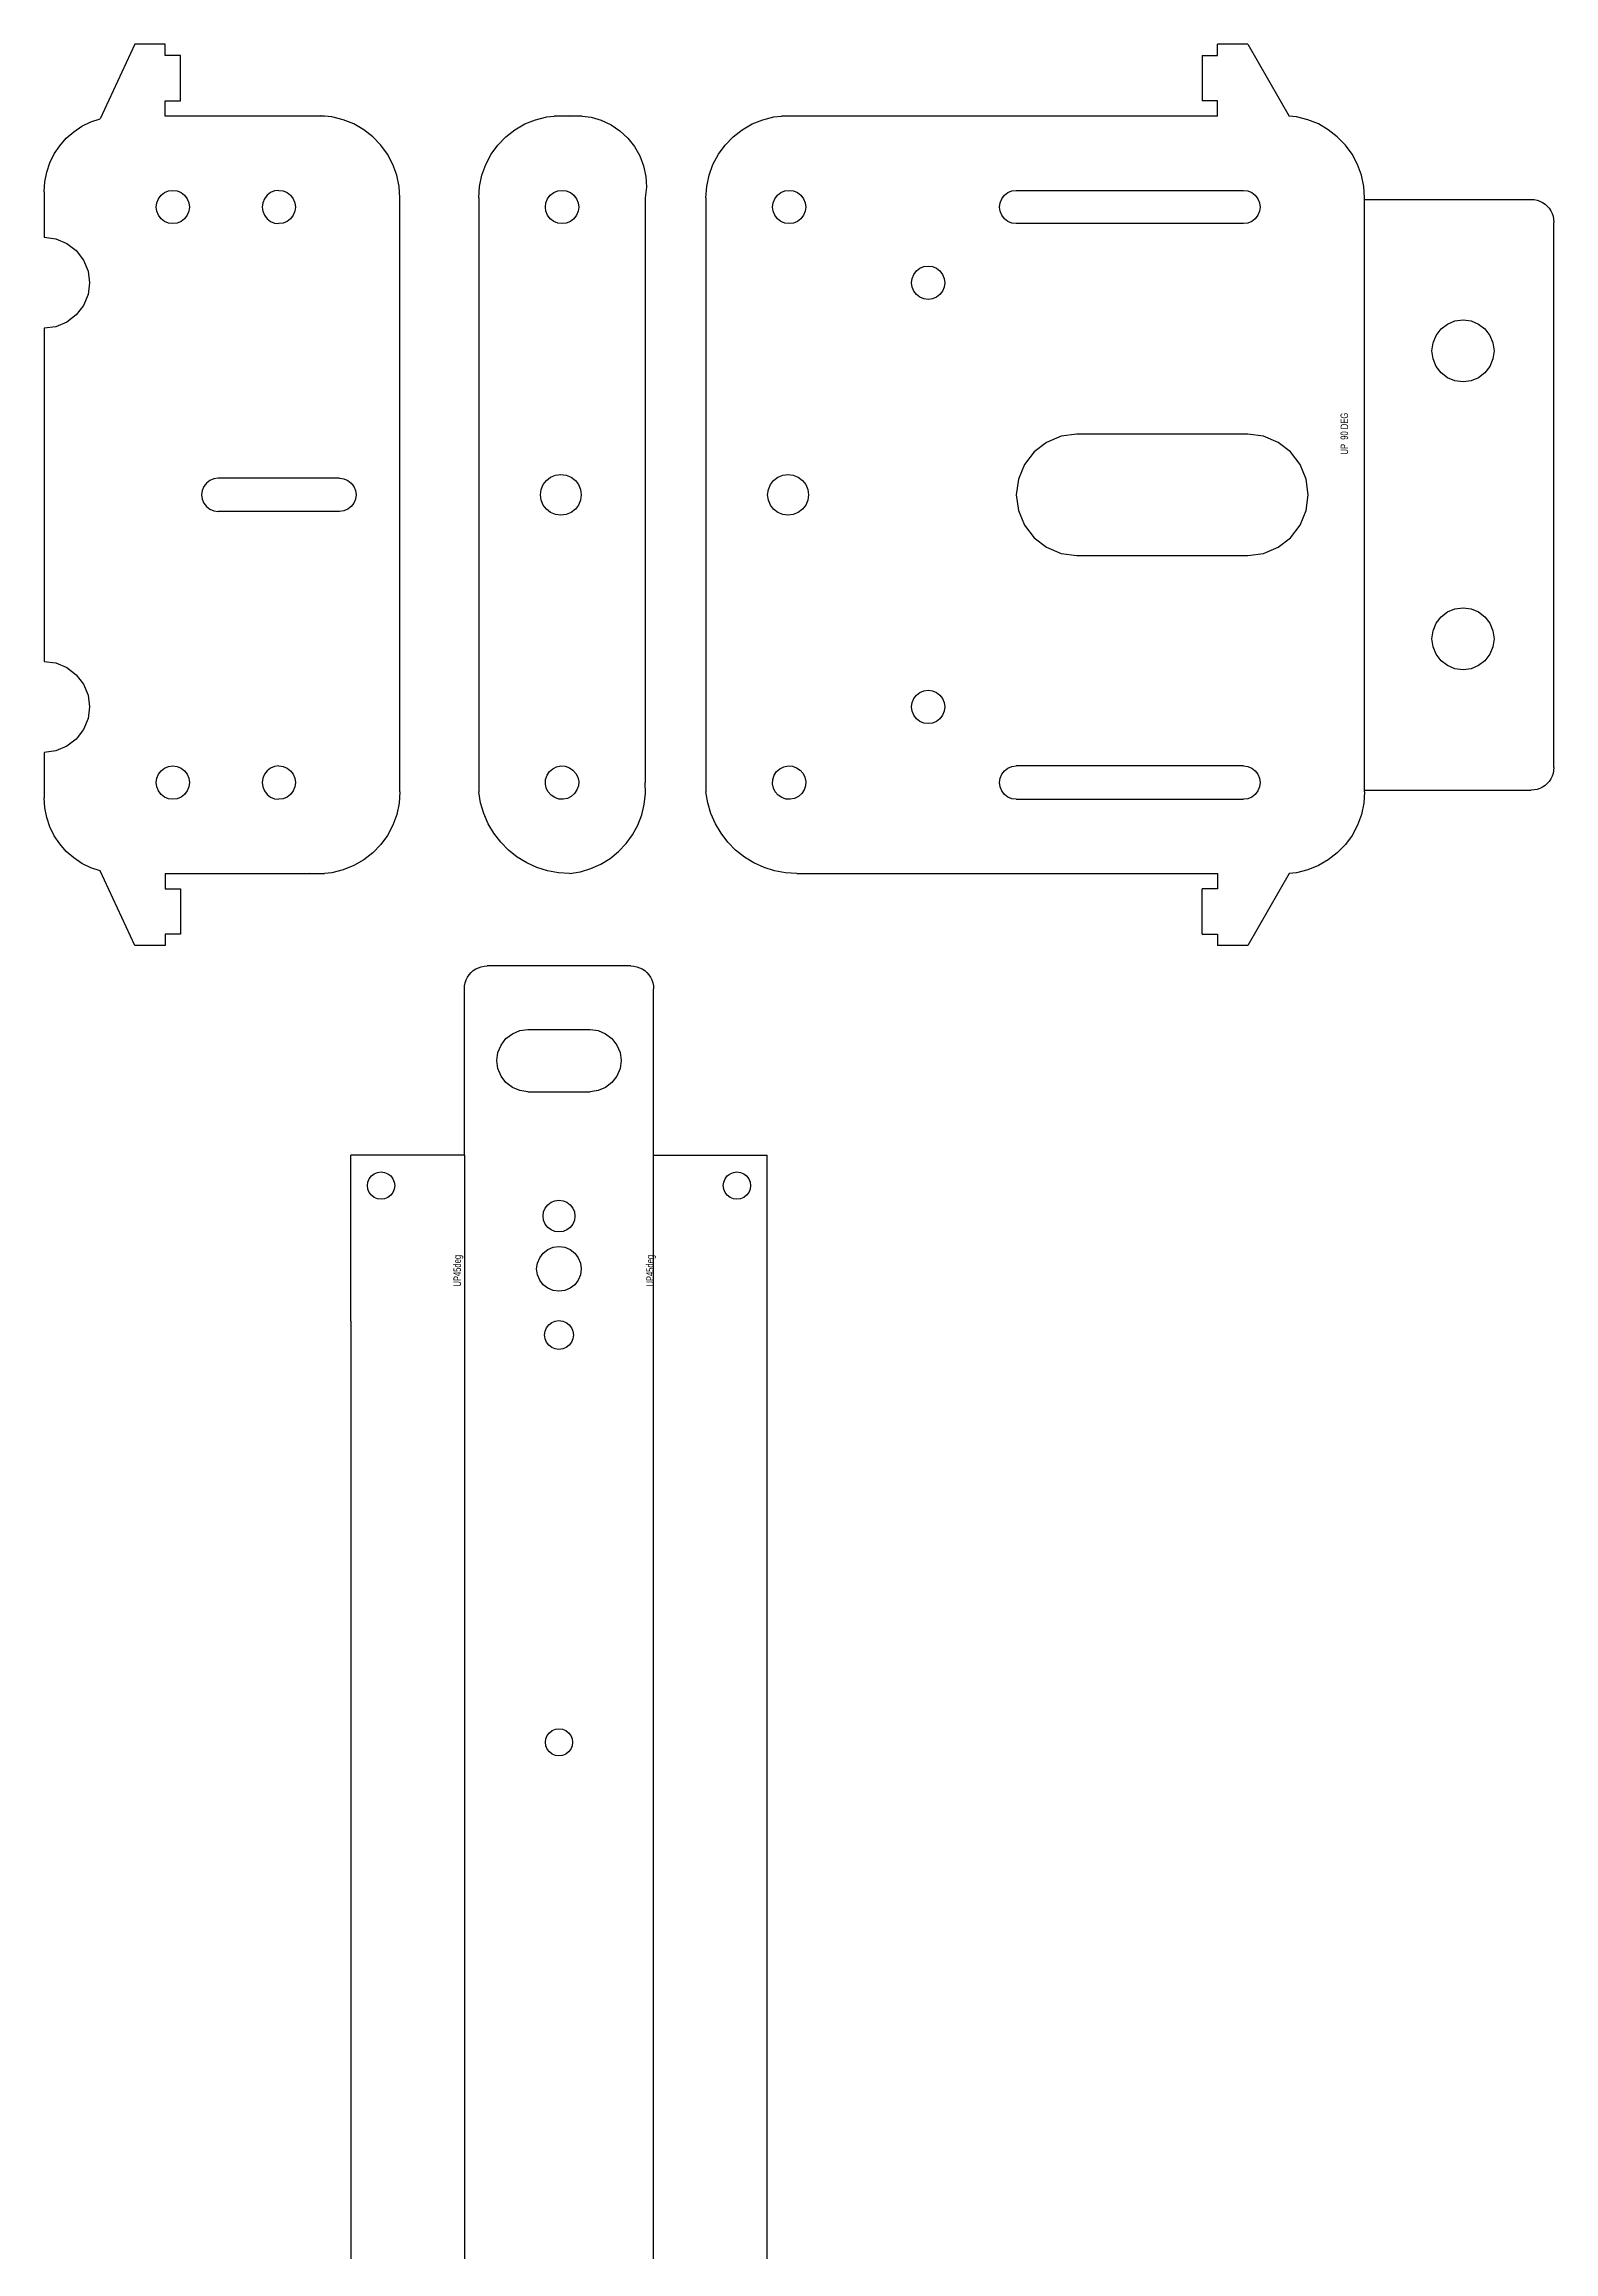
# Model space of a CAD drawing. Header units: millimetres. Extents: x -25 to 175, y 11 to 1197.
# Drawn here: x -24.5 to 174.9, y 905.2 to 1196.7 of the extents above; entities that cross this region are included whole.
import ezdxf

# ---------------------------------------------------------------- set-up
doc = ezdxf.new("R2010")
doc.units = ezdxf.units.MM
doc.layers.add('LinearY', color=7, linetype='ByLayer')
doc.styles.get("Standard").update_dxf_attribs({"font": 'txt', "width": 0.75})

msp = doc.modelspace()

# ---------------------------------------------------------------- linework, layer by layer
at = {"layer": 'LinearY'}
for p, q in [((-12.5, 1196.7), (-17.09, 1186.86)), ((-8.5, 1196.7), (-12.5, 1196.7)), ((-8.5, 1195.2), (-8.5, 1196.7)), ((-6.5, 1195.2), (-8.5, 1195.2)), ((-6.5, 1189.2), (-6.5, 1195.2)), ((128.47, 1195.2), (130.47, 1195.2)), ((128.47, 1195.2), (128.47, 1189.2)), ((134.47, 1196.7), (130.47, 1196.7)), ((130.47, 1195.2), (130.47, 1196.7)), ((134.47, 1196.7), (139.93, 1187.2)), ((-19.5, 1185.86), (-18.33, 1186.44)), ((-18.33, 1186.44), (-17.09, 1186.86)), ((-8.5, 1187.2), (-8.5, 1189.2)), ((-8.5, 1189.2), (-6.5, 1189.2)), ((10.5, 1187.2), (-8.5, 1187.2)), ((12.01, 1187.25), (10.5, 1187.2)), ((12.53, 1187.2), (10.5, 1187.2)), ((12.53, 1187.2), (12.01, 1187.25)), ((13.52, 1187.1), (12.53, 1187.2)), ((14.99, 1186.73), (13.52, 1187.1)), ((16.4, 1186.16), (14.99, 1186.73)), ((39, 1186.16), (40.41, 1186.73)), ((40.41, 1186.73), (41.88, 1187.1)), ((41.88, 1187.1), (42.87, 1187.2)), ((42.87, 1187.2), (43.39, 1187.25)), ((44.9, 1187.2), (42.87, 1187.2)), ((43.39, 1187.25), (44.9, 1187.2)), ((44.9, 1187.2), (46.32, 1187.23)), ((46.58, 1187.2), (44.9, 1187.2)), ((46.32, 1187.23), (46.58, 1187.2)), ((46.58, 1187.2), (47.73, 1187.05)), ((47.73, 1187.05), (49.09, 1186.65)), ((49.09, 1186.65), (50.37, 1186.05)), ((69, 1186.16), (70.41, 1186.73)), ((70.41, 1186.73), (71.88, 1187.1)), ((71.88, 1187.1), (72.87, 1187.2)), ((74.9, 1187.2), (72.87, 1187.2)), ((130.47, 1187.2), (74.9, 1187.2)), ((130.47, 1189.2), (128.47, 1189.2)), ((130.47, 1187.2), (130.47, 1189.2)), ((140.92, 1187.1), (139.93, 1187.2)), ((142.39, 1186.73), (140.92, 1187.1)), ((143.8, 1186.16), (142.39, 1186.73)), ((-22.43, 1183.29), (-21.57, 1184.27)), ((-21.57, 1184.27), (-20.59, 1185.13)), ((-20.59, 1185.13), (-19.5, 1185.86)), ((17.71, 1185.4), (16.4, 1186.16)), ((18.9, 1184.47), (17.71, 1185.4)), ((19.96, 1183.38), (18.9, 1184.47)), ((20.85, 1182.16), (19.96, 1183.38)), ((34.55, 1182.16), (35.44, 1183.38)), ((35.44, 1183.38), (36.5, 1184.47)), ((36.5, 1184.47), (37.69, 1185.4)), ((37.69, 1185.4), (39, 1186.16)), ((50.37, 1186.05), (51.55, 1185.26)), ((51.55, 1185.26), (52.59, 1184.29)), ((52.59, 1184.29), (53.47, 1183.18)), ((64.55, 1182.16), (65.44, 1183.38)), ((65.44, 1183.38), (66.5, 1184.47)), ((66.5, 1184.47), (67.69, 1185.4)), ((67.69, 1185.4), (69, 1186.16)), ((145.11, 1185.4), (143.8, 1186.16)), ((146.3, 1184.47), (145.11, 1185.4)), ((147.36, 1183.38), (146.3, 1184.47)), ((148.25, 1182.16), (147.36, 1183.38)), ((-24.16, 1179.79), (-23.74, 1181.03)), ((-23.74, 1181.03), (-23.16, 1182.2)), ((-23.16, 1182.2), (-22.43, 1183.29)), ((21.56, 1180.82), (20.85, 1182.16)), ((22.08, 1179.39), (21.56, 1180.82)), ((33.32, 1179.39), (33.84, 1180.82)), ((33.84, 1180.82), (34.55, 1182.16)), ((53.47, 1183.18), (54.17, 1181.95)), ((54.17, 1181.95), (54.68, 1180.62)), ((54.68, 1180.62), (54.97, 1179.23)), ((63.32, 1179.39), (63.84, 1180.82)), ((63.84, 1180.82), (64.55, 1182.16)), ((148.96, 1180.82), (148.25, 1182.16)), ((149.48, 1179.39), (148.96, 1180.82)), ((-24.5, 1177.2), (-24.41, 1178.51)), ((-24.41, 1178.51), (-24.16, 1179.79)), ((22.39, 1177.91), (22.08, 1179.39)), ((22.5, 1176.4), (22.39, 1177.91)), ((32.9, 1176.4), (33.01, 1177.91)), ((33.01, 1177.91), (33.32, 1179.39)), ((55.04, 1177.81), (54.9, 1176.4)), ((54.97, 1179.23), (55.04, 1177.81)), ((62.9, 1176.4), (63.01, 1177.91)), ((63.01, 1177.91), (63.32, 1179.39)), ((149.79, 1177.91), (149.48, 1179.39)), ((149.9, 1176.4), (149.79, 1177.91)), ((-24.5, 1177.2), (-24.5, 1171.2)), ((-9.7, 1175.2), (-9.63, 1175.77)), ((-9.63, 1174.63), (-9.7, 1175.2)), ((-9.63, 1175.77), (-9.41, 1176.3)), ((-9.41, 1174.1), (-9.63, 1174.63)), ((-9.41, 1176.3), (-9.06, 1176.76)), ((-9.06, 1176.76), (-8.6, 1177.11)), ((-8.6, 1177.11), (-8.07, 1177.33)), ((-8.07, 1177.33), (-7.5, 1177.4)), ((-7.5, 1177.4), (-6.93, 1177.33)), ((-6.93, 1177.33), (-6.4, 1177.11)), ((-6.4, 1177.11), (-5.94, 1176.76)), ((-5.94, 1176.76), (-5.59, 1176.3)), ((-5.59, 1176.3), (-5.37, 1175.77)), ((-5.37, 1174.63), (-5.59, 1174.1)), ((-5.37, 1175.77), (-5.3, 1175.2)), ((-5.3, 1175.2), (-5.37, 1174.63)), ((4.38, 1175.77), (4.3, 1175.2)), ((4.3, 1175.2), (4.38, 1174.63)), ((4.6, 1176.3), (4.38, 1175.77)), ((4.38, 1174.63), (4.59, 1174.1)), ((4.94, 1176.76), (4.6, 1176.3)), ((5.4, 1177.11), (4.94, 1176.76)), ((5.93, 1177.33), (5.4, 1177.11)), ((6.5, 1177.4), (5.93, 1177.33)), ((6.5, 1177.4), (7.07, 1177.33)), ((7.07, 1177.33), (7.6, 1177.11)), ((7.6, 1177.11), (8.06, 1176.76)), ((8.06, 1176.76), (8.41, 1176.3)), ((8.41, 1176.3), (8.63, 1175.77)), ((8.63, 1174.63), (8.41, 1174.1)), ((8.63, 1175.77), (8.7, 1175.2)), ((8.7, 1175.2), (8.63, 1174.63)), ((22.5, 1098), (22.5, 1176.4)), ((32.9, 1176.4), (32.9, 1098)), ((41.7, 1175.2), (41.77, 1175.77)), ((41.77, 1174.63), (41.7, 1175.2)), ((41.77, 1175.77), (41.99, 1176.3)), ((41.99, 1174.1), (41.77, 1174.63)), ((41.99, 1176.3), (42.34, 1176.76)), ((42.34, 1176.76), (42.8, 1177.11)), ((42.8, 1177.11), (43.33, 1177.33)), ((43.33, 1177.33), (43.9, 1177.4)), ((43.9, 1177.4), (44.47, 1177.33)), ((44.47, 1177.33), (45, 1177.11)), ((45, 1177.11), (45.46, 1176.76)), ((45.46, 1176.76), (45.81, 1176.3)), ((45.81, 1176.3), (46.03, 1175.77)), ((46.03, 1174.63), (45.81, 1174.1)), ((46.03, 1175.77), (46.1, 1175.2)), ((46.1, 1175.2), (46.03, 1174.63)), ((54.9, 1176.4), (54.9, 1099.2)), ((62.9, 1176.4), (62.9, 1098)), ((71.7, 1175.2), (71.77, 1175.77)), ((71.77, 1174.63), (71.7, 1175.2)), ((71.77, 1175.77), (71.99, 1176.3)), ((71.99, 1174.1), (71.77, 1174.63)), ((71.99, 1176.3), (72.34, 1176.76)), ((72.34, 1176.76), (72.8, 1177.11)), ((72.8, 1177.11), (73.33, 1177.33)), ((73.33, 1177.33), (73.9, 1177.4)), ((73.9, 1177.4), (74.47, 1177.33)), ((74.47, 1177.33), (75, 1177.11)), ((75, 1177.11), (75.46, 1176.76)), ((75.46, 1176.76), (75.81, 1176.3)), ((75.81, 1176.3), (76.03, 1175.77)), ((76.03, 1174.63), (75.81, 1174.1)), ((76.03, 1175.77), (76.1, 1175.2)), ((76.1, 1175.2), (76.03, 1174.63)), ((101.7, 1175.2), (101.77, 1175.77)), ((101.77, 1174.63), (101.7, 1175.2)), ((101.77, 1175.77), (101.99, 1176.3)), ((101.99, 1174.1), (101.77, 1174.63)), ((101.99, 1176.3), (102.34, 1176.76)), ((102.34, 1176.76), (102.8, 1177.11)), ((102.8, 1177.11), (103.33, 1177.33)), ((103.33, 1177.33), (103.9, 1177.4)), ((103.9, 1177.4), (133.9, 1177.4)), ((133.9, 1177.4), (134.47, 1177.33)), ((134.47, 1177.33), (135, 1177.11)), ((135, 1177.11), (135.46, 1176.76)), ((135.46, 1176.76), (135.81, 1176.3)), ((135.81, 1176.3), (136.03, 1175.77)), ((136.03, 1174.63), (135.81, 1174.1)), ((136.03, 1175.77), (136.1, 1175.2)), ((136.1, 1175.2), (136.03, 1174.63)), ((149.9, 1176.2), (149.9, 1176.4)), ((149.9, 1176.2), (171.9, 1176.2)), ((171.9, 1176.2), (172.29, 1176.17)), ((172.29, 1176.17), (172.68, 1176.1)), ((172.68, 1176.1), (173.05, 1175.97)), ((173.05, 1175.97), (173.4, 1175.8)), ((173.4, 1175.8), (173.73, 1175.58)), ((173.73, 1175.58), (174.02, 1175.32)), ((174.02, 1175.32), (174.28, 1175.03)), ((174.28, 1175.03), (174.5, 1174.7)), ((174.5, 1174.7), (174.67, 1174.35)), ((-9.06, 1173.64), (-9.41, 1174.1)), ((-8.6, 1173.29), (-9.06, 1173.64)), ((-8.07, 1173.08), (-8.6, 1173.29)), ((-7.5, 1173), (-8.07, 1173.08)), ((-6.93, 1173.08), (-7.5, 1173)), ((-6.4, 1173.29), (-6.93, 1173.08)), ((-5.94, 1173.64), (-6.4, 1173.29)), ((-5.59, 1174.1), (-5.94, 1173.64)), ((4.59, 1174.1), (4.94, 1173.64)), ((4.94, 1173.64), (5.4, 1173.29)), ((5.4, 1173.29), (5.93, 1173.07)), ((5.93, 1173.07), (6.5, 1173)), ((7.07, 1173.07), (6.5, 1173)), ((7.6, 1173.29), (7.07, 1173.07)), ((8.06, 1173.64), (7.6, 1173.29)), ((8.41, 1174.1), (8.06, 1173.64)), ((42.34, 1173.64), (41.99, 1174.1)), ((42.8, 1173.29), (42.34, 1173.64)), ((43.33, 1173.07), (42.8, 1173.29)), ((43.9, 1173), (43.33, 1173.07)), ((44.47, 1173.07), (43.9, 1173)), ((45, 1173.29), (44.47, 1173.07)), ((45.46, 1173.64), (45, 1173.29)), ((45.81, 1174.1), (45.46, 1173.64)), ((72.34, 1173.64), (71.99, 1174.1)), ((72.8, 1173.29), (72.34, 1173.64)), ((73.33, 1173.07), (72.8, 1173.29)), ((73.9, 1173), (73.33, 1173.07)), ((74.47, 1173.07), (73.9, 1173)), ((75, 1173.29), (74.47, 1173.07)), ((75.46, 1173.64), (75, 1173.29)), ((75.81, 1174.1), (75.46, 1173.64)), ((102.34, 1173.64), (101.99, 1174.1)), ((102.8, 1173.29), (102.34, 1173.64)), ((103.33, 1173.07), (102.8, 1173.29)), ((103.9, 1173), (103.33, 1173.07)), ((133.9, 1173), (103.9, 1173)), ((134.47, 1173.07), (133.9, 1173)), ((135, 1173.29), (134.47, 1173.07)), ((135.46, 1173.64), (135, 1173.29)), ((135.81, 1174.1), (135.46, 1173.64)), ((174.67, 1174.35), (174.8, 1173.98)), ((174.8, 1173.98), (174.87, 1173.59)), ((174.87, 1173.59), (174.9, 1173.2)), ((174.9, 1101.2), (174.9, 1173.2)), ((-24.5, 1171.2), (-22.95, 1171)), ((-22.95, 1171), (-21.5, 1170.4)), ((-21.5, 1170.4), (-20.26, 1169.44)), ((-20.26, 1169.44), (-19.3, 1168.2)), ((-19.3, 1168.2), (-18.7, 1166.75)), ((-18.7, 1166.75), (-18.5, 1165.2)), ((90.13, 1165.77), (90.35, 1166.3)), ((90.35, 1166.3), (90.7, 1166.76)), ((90.7, 1166.76), (91.15, 1167.11)), ((91.15, 1167.11), (91.68, 1167.33)), ((91.68, 1167.33), (92.25, 1167.4)), ((92.25, 1167.4), (92.82, 1167.33)), ((92.82, 1167.33), (93.35, 1167.11)), ((93.35, 1167.11), (93.81, 1166.76)), ((93.81, 1166.76), (94.16, 1166.3)), ((94.16, 1166.3), (94.38, 1165.77)), ((-18.7, 1163.65), (-19.3, 1162.2)), ((-18.5, 1165.2), (-18.7, 1163.65)), ((90.05, 1165.2), (90.13, 1165.77)), ((90.13, 1164.63), (90.05, 1165.2)), ((90.35, 1164.1), (90.13, 1164.63)), ((90.7, 1163.64), (90.35, 1164.1)), ((91.15, 1163.29), (90.7, 1163.64)), ((91.68, 1163.07), (91.15, 1163.29)), ((92.25, 1163), (91.68, 1163.07)), ((92.82, 1163.07), (92.25, 1163)), ((93.35, 1163.29), (92.82, 1163.07)), ((93.81, 1163.64), (93.35, 1163.29)), ((94.16, 1164.1), (93.81, 1163.64)), ((94.38, 1164.63), (94.16, 1164.1)), ((94.38, 1165.77), (94.45, 1165.2)), ((94.45, 1165.2), (94.38, 1164.63)), ((-20.26, 1160.96), (-21.5, 1160)), ((-19.3, 1162.2), (-20.26, 1160.96)), ((160.85, 1159.75), (161.84, 1160.16)), ((161.84, 1160.16), (162.9, 1160.3)), ((162.9, 1160.3), (163.96, 1160.16)), ((163.96, 1160.16), (164.95, 1159.75)), ((-22.95, 1159.4), (-24.5, 1159.2)), ((-24.5, 1159.2), (-24.5, 1115.2)), ((-21.5, 1160), (-22.95, 1159.4)), ((158.8, 1156.2), (158.94, 1157.26)), ((158.94, 1157.26), (159.35, 1158.25)), ((159.35, 1158.25), (160, 1159.1)), ((160, 1159.1), (160.85, 1159.75)), ((164.95, 1159.75), (165.8, 1159.1)), ((165.8, 1159.1), (166.45, 1158.25)), ((166.45, 1158.25), (166.86, 1157.26)), ((166.86, 1157.26), (167, 1156.2)), ((158.94, 1155.14), (158.8, 1156.2)), ((159.35, 1154.15), (158.94, 1155.14)), ((166.86, 1155.14), (166.45, 1154.15)), ((167, 1156.2), (166.86, 1155.14)), ((160, 1153.3), (159.35, 1154.15)), ((160.85, 1152.65), (160, 1153.3)), ((161.84, 1152.24), (160.85, 1152.65)), ((162.9, 1152.1), (161.84, 1152.24)), ((163.96, 1152.24), (162.9, 1152.1)), ((164.95, 1152.65), (163.96, 1152.24)), ((165.8, 1153.3), (164.95, 1152.65)), ((166.45, 1154.15), (165.8, 1153.3)), ((106.24, 1142.86), (104.97, 1141.2)), ((107.9, 1144.13), (106.24, 1142.86)), ((109.83, 1144.93), (107.9, 1144.13)), ((111.9, 1145.2), (109.83, 1144.93)), ((134.47, 1145.2), (111.9, 1145.2)), ((136.54, 1144.93), (134.47, 1145.2)), ((138.47, 1144.13), (136.54, 1144.93)), ((140.13, 1142.86), (138.47, 1144.13)), ((141.4, 1141.2), (140.13, 1142.86)), ((42.4, 1139.54), (43.05, 1139.81)), ((43.05, 1139.81), (43.75, 1139.9)), ((43.75, 1139.9), (44.45, 1139.81)), ((44.45, 1139.81), (45.1, 1139.54)), ((72.4, 1139.54), (73.05, 1139.81)), ((73.05, 1139.81), (73.75, 1139.9)), ((73.75, 1139.9), (74.45, 1139.81)), ((74.45, 1139.81), (75.1, 1139.54)), ((104.97, 1141.2), (104.17, 1139.27)), ((142.2, 1139.27), (141.4, 1141.2)), ((-3.62, 1137.77), (-3.7, 1137.2)), ((-3.7, 1137.2), (-3.62, 1136.63)), ((-3.41, 1138.3), (-3.62, 1137.77)), ((-3.06, 1138.76), (-3.41, 1138.3)), ((-2.6, 1139.11), (-3.06, 1138.76)), ((-2.07, 1139.33), (-2.6, 1139.11)), ((-1.5, 1139.4), (-2.07, 1139.33)), ((14.5, 1139.4), (-1.5, 1139.4)), ((14.5, 1139.4), (15.07, 1139.33)), ((15.07, 1139.33), (15.6, 1139.11)), ((15.6, 1139.11), (16.06, 1138.76)), ((16.06, 1138.76), (16.41, 1138.3)), ((16.41, 1138.3), (16.63, 1137.77)), ((16.63, 1137.77), (16.7, 1137.2)), ((16.7, 1137.2), (16.63, 1136.63)), ((41.05, 1137.2), (41.15, 1137.9)), ((41.15, 1136.5), (41.05, 1137.2)), ((41.15, 1137.9), (41.42, 1138.55)), ((41.42, 1138.55), (41.84, 1139.11)), ((41.84, 1139.11), (42.4, 1139.54)), ((45.1, 1139.54), (45.66, 1139.11)), ((45.66, 1139.11), (46.09, 1138.55)), ((46.09, 1138.55), (46.36, 1137.9)), ((46.36, 1137.9), (46.45, 1137.2)), ((46.45, 1137.2), (46.36, 1136.5)), ((71.05, 1137.2), (71.15, 1137.9)), ((71.15, 1136.5), (71.05, 1137.2)), ((71.15, 1137.9), (71.42, 1138.55)), ((71.42, 1138.55), (71.84, 1139.11)), ((71.84, 1139.11), (72.4, 1139.54)), ((75.1, 1139.54), (75.66, 1139.11)), ((75.66, 1139.11), (76.09, 1138.55)), ((76.09, 1138.55), (76.36, 1137.9)), ((76.36, 1137.9), (76.45, 1137.2)), ((76.45, 1137.2), (76.36, 1136.5)), ((104.17, 1139.27), (103.9, 1137.2)), ((103.9, 1137.2), (104.17, 1135.13)), ((142.47, 1137.2), (142.2, 1139.27)), ((142.2, 1135.13), (142.47, 1137.2)), ((-3.62, 1136.63), (-3.41, 1136.1)), ((-3.41, 1136.1), (-3.06, 1135.64)), ((-3.06, 1135.64), (-2.6, 1135.29)), ((-2.6, 1135.29), (-2.07, 1135.07)), ((-2.07, 1135.07), (-1.5, 1135)), ((14.5, 1135), (-1.5, 1135)), ((15.07, 1135.07), (14.5, 1135)), ((15.6, 1135.29), (15.07, 1135.07)), ((16.06, 1135.64), (15.6, 1135.29)), ((16.41, 1136.1), (16.06, 1135.64)), ((16.63, 1136.63), (16.41, 1136.1)), ((41.42, 1135.85), (41.15, 1136.5)), ((41.84, 1135.29), (41.42, 1135.85)), ((42.4, 1134.86), (41.84, 1135.29)), ((43.05, 1134.59), (42.4, 1134.86)), ((43.75, 1134.5), (43.05, 1134.59)), ((44.45, 1134.59), (43.75, 1134.5)), ((45.1, 1134.86), (44.45, 1134.59)), ((45.66, 1135.29), (45.1, 1134.86)), ((46.09, 1135.85), (45.66, 1135.29)), ((46.36, 1136.5), (46.09, 1135.85)), ((71.42, 1135.85), (71.15, 1136.5)), ((71.84, 1135.29), (71.42, 1135.85)), ((72.4, 1134.86), (71.84, 1135.29)), ((73.05, 1134.59), (72.4, 1134.86)), ((73.75, 1134.5), (73.05, 1134.59)), ((74.45, 1134.59), (73.75, 1134.5)), ((75.1, 1134.86), (74.45, 1134.59)), ((75.66, 1135.29), (75.1, 1134.86)), ((76.09, 1135.85), (75.66, 1135.29)), ((76.36, 1136.5), (76.09, 1135.85)), ((104.17, 1135.13), (104.97, 1133.2)), ((141.4, 1133.2), (142.2, 1135.13)), ((104.97, 1133.2), (106.24, 1131.54)), ((106.24, 1131.54), (107.9, 1130.27)), ((138.47, 1130.27), (140.13, 1131.54)), ((140.13, 1131.54), (141.4, 1133.2)), ((107.9, 1130.27), (109.83, 1129.47)), ((109.83, 1129.47), (111.9, 1129.2)), ((111.9, 1129.2), (134.47, 1129.2)), ((134.47, 1129.2), (136.54, 1129.47)), ((136.54, 1129.47), (138.47, 1130.27)), ((161.84, 1122.16), (162.9, 1122.3)), ((162.9, 1122.3), (163.96, 1122.16)), ((158.8, 1118.2), (158.94, 1119.26)), ((158.94, 1119.26), (159.35, 1120.25)), ((159.35, 1120.25), (160, 1121.1)), ((160, 1121.1), (160.85, 1121.75)), ((160.85, 1121.75), (161.84, 1122.16)), ((163.96, 1122.16), (164.95, 1121.75)), ((164.95, 1121.75), (165.8, 1121.1)), ((165.8, 1121.1), (166.45, 1120.25)), ((166.45, 1120.25), (166.86, 1119.26)), ((166.86, 1119.26), (167, 1118.2)), ((158.94, 1117.14), (158.8, 1118.2)), ((159.35, 1116.15), (158.94, 1117.14)), ((166.86, 1117.14), (166.45, 1116.15)), ((167, 1118.2), (166.86, 1117.14)), ((-24.5, 1115.2), (-22.95, 1115)), ((-22.95, 1115), (-21.5, 1114.4)), ((-21.5, 1114.4), (-20.26, 1113.44)), ((-20.26, 1113.44), (-19.3, 1112.2)), ((160, 1115.3), (159.35, 1116.15)), ((160.85, 1114.65), (160, 1115.3)), ((161.84, 1114.24), (160.85, 1114.65)), ((162.9, 1114.1), (161.84, 1114.24)), ((163.96, 1114.24), (162.9, 1114.1)), ((164.95, 1114.65), (163.96, 1114.24)), ((165.8, 1115.3), (164.95, 1114.65)), ((166.45, 1116.15), (165.8, 1115.3)), ((-19.3, 1112.2), (-18.7, 1110.75)), ((-18.7, 1110.75), (-18.5, 1109.2)), ((90.35, 1110.3), (90.7, 1110.76)), ((90.7, 1110.76), (91.15, 1111.11)), ((91.15, 1111.11), (91.68, 1111.33)), ((91.68, 1111.33), (92.25, 1111.4)), ((92.25, 1111.4), (92.82, 1111.33)), ((92.82, 1111.33), (93.35, 1111.11)), ((93.35, 1111.11), (93.81, 1110.76)), ((93.81, 1110.76), (94.16, 1110.3)), ((-18.7, 1107.65), (-19.3, 1106.2)), ((-18.5, 1109.2), (-18.7, 1107.65)), ((90.05, 1109.2), (90.13, 1109.77)), ((90.13, 1108.63), (90.05, 1109.2)), ((90.13, 1109.77), (90.35, 1110.3)), ((90.35, 1108.1), (90.13, 1108.63)), ((90.7, 1107.64), (90.35, 1108.1)), ((91.15, 1107.29), (90.7, 1107.64)), ((93.81, 1107.64), (93.35, 1107.29)), ((94.16, 1108.1), (93.81, 1107.64)), ((94.16, 1110.3), (94.38, 1109.77)), ((94.38, 1108.63), (94.16, 1108.1)), ((94.38, 1109.77), (94.45, 1109.2)), ((94.45, 1109.2), (94.38, 1108.63)), ((-20.26, 1104.96), (-21.5, 1104)), ((-19.3, 1106.2), (-20.26, 1104.96)), ((91.68, 1107.07), (91.15, 1107.29)), ((92.25, 1107), (91.68, 1107.07)), ((92.82, 1107.07), (92.25, 1107)), ((93.35, 1107.29), (92.82, 1107.07)), ((-22.95, 1103.4), (-24.5, 1103.2)), ((-24.5, 1103.2), (-24.5, 1097.2)), ((-21.5, 1104), (-22.95, 1103.4)), ((-9.7, 1099.2), (-9.63, 1099.77)), ((-9.63, 1098.63), (-9.7, 1099.2)), ((-9.63, 1099.77), (-9.41, 1100.3)), ((-9.41, 1100.3), (-9.06, 1100.76)), ((-9.06, 1100.76), (-8.6, 1101.11)), ((-8.6, 1101.11), (-8.07, 1101.33)), ((-8.07, 1101.33), (-7.5, 1101.4)), ((-7.5, 1101.4), (-6.93, 1101.33)), ((-6.93, 1101.33), (-6.4, 1101.11)), ((-6.4, 1101.11), (-5.94, 1100.76)), ((-5.94, 1100.76), (-5.59, 1100.3)), ((-5.59, 1100.3), (-5.37, 1099.77)), ((-5.37, 1099.77), (-5.3, 1099.2)), ((-5.3, 1099.2), (-5.37, 1098.63)), ((4.38, 1099.77), (4.3, 1099.2)), ((4.3, 1099.2), (4.38, 1098.63)), ((4.59, 1100.3), (4.38, 1099.77)), ((4.94, 1100.76), (4.59, 1100.3)), ((5.4, 1101.11), (4.94, 1100.76)), ((5.93, 1101.33), (5.4, 1101.11)), ((6.5, 1101.4), (5.93, 1101.33)), ((6.5, 1101.4), (7.07, 1101.33)), ((7.07, 1101.33), (7.6, 1101.11)), ((7.6, 1101.11), (8.06, 1100.76)), ((8.06, 1100.76), (8.41, 1100.3)), ((8.41, 1100.3), (8.63, 1099.77)), ((8.63, 1099.77), (8.7, 1099.2)), ((8.7, 1099.2), (8.63, 1098.63)), ((41.7, 1099.05), (41.74, 1099.63)), ((41.82, 1098.49), (41.7, 1099.05)), ((41.74, 1099.63), (41.93, 1100.17)), ((41.93, 1100.17), (42.24, 1100.65)), ((42.24, 1100.65), (42.68, 1101.03)), ((42.68, 1101.03), (43.19, 1101.28)), ((43.19, 1101.28), (43.75, 1101.4)), ((43.75, 1101.4), (44.33, 1101.36)), ((44.33, 1101.36), (44.87, 1101.17)), ((44.87, 1101.17), (45.35, 1100.86)), ((45.35, 1100.86), (45.73, 1100.42)), ((45.73, 1100.42), (45.98, 1099.91)), ((45.98, 1099.91), (46.1, 1099.35)), ((46.1, 1099.35), (46.06, 1098.77)), ((54.93, 1097.76), (54.9, 1099.2)), ((71.7, 1099.05), (71.74, 1099.63)), ((71.82, 1098.49), (71.7, 1099.05)), ((71.74, 1099.63), (71.93, 1100.17)), ((71.93, 1100.17), (72.24, 1100.65)), ((72.24, 1100.65), (72.68, 1101.03)), ((72.68, 1101.03), (73.19, 1101.28)), ((73.19, 1101.28), (73.75, 1101.4)), ((73.75, 1101.4), (74.33, 1101.36)), ((74.33, 1101.36), (74.87, 1101.17)), ((74.87, 1101.17), (75.35, 1100.86)), ((75.35, 1100.86), (75.73, 1100.42)), ((75.73, 1100.42), (75.98, 1099.91)), ((75.98, 1099.91), (76.1, 1099.35)), ((76.1, 1099.35), (76.06, 1098.77)), ((101.7, 1099.2), (101.77, 1099.77)), ((101.77, 1098.63), (101.7, 1099.2)), ((101.77, 1099.77), (101.99, 1100.3)), ((101.99, 1100.3), (102.34, 1100.76)), ((102.34, 1100.76), (102.8, 1101.11)), ((102.8, 1101.11), (103.33, 1101.33)), ((103.33, 1101.33), (103.9, 1101.4)), ((133.9, 1101.4), (103.9, 1101.4)), ((133.9, 1101.4), (134.47, 1101.33)), ((134.47, 1101.33), (135, 1101.11)), ((135, 1101.11), (135.46, 1100.76)), ((135.46, 1100.76), (135.81, 1100.3)), ((135.81, 1100.3), (136.03, 1099.77)), ((136.03, 1099.77), (136.1, 1099.2)), ((136.1, 1099.2), (136.03, 1098.63)), ((174.02, 1099.08), (173.73, 1098.82)), ((174.28, 1099.37), (174.02, 1099.08)), ((174.5, 1099.7), (174.28, 1099.37)), ((174.67, 1100.05), (174.5, 1099.7)), ((174.8, 1100.42), (174.67, 1100.05)), ((174.87, 1100.81), (174.8, 1100.42)), ((174.9, 1101.2), (174.87, 1100.81)), ((-24.41, 1095.89), (-24.5, 1097.2)), ((-9.41, 1098.1), (-9.63, 1098.63)), ((-9.06, 1097.64), (-9.41, 1098.1)), ((-8.6, 1097.29), (-9.06, 1097.64)), ((-8.07, 1097.07), (-8.6, 1097.29)), ((-7.5, 1097), (-8.07, 1097.07)), ((-6.93, 1097.07), (-7.5, 1097)), ((-6.4, 1097.29), (-6.93, 1097.07)), ((-5.94, 1097.64), (-6.4, 1097.29)), ((-5.59, 1098.1), (-5.94, 1097.64)), ((-5.37, 1098.63), (-5.59, 1098.1)), ((4.38, 1098.63), (4.59, 1098.1)), ((4.59, 1098.1), (4.94, 1097.64)), ((4.94, 1097.64), (5.4, 1097.29)), ((5.4, 1097.29), (5.93, 1097.07)), ((5.93, 1097.07), (6.5, 1097)), ((7.07, 1097.07), (6.5, 1097)), ((7.6, 1097.29), (7.07, 1097.07)), ((8.06, 1097.64), (7.6, 1097.29)), ((8.41, 1098.1), (8.06, 1097.64)), ((8.63, 1098.63), (8.41, 1098.1)), ((22.39, 1096.49), (22.08, 1095.01)), ((22.5, 1098), (22.39, 1096.49)), ((33.14, 1096.55), (32.9, 1098)), ((33.56, 1095.14), (33.14, 1096.55)), ((42.07, 1097.98), (41.82, 1098.49)), ((42.45, 1097.54), (42.07, 1097.98)), ((42.93, 1097.23), (42.45, 1097.54)), ((43.47, 1097.04), (42.93, 1097.23)), ((44.05, 1097), (43.47, 1097.04)), ((44.61, 1097.12), (44.05, 1097)), ((45.12, 1097.37), (44.61, 1097.12)), ((45.56, 1097.75), (45.12, 1097.37)), ((45.87, 1098.23), (45.56, 1097.75)), ((46.06, 1098.77), (45.87, 1098.23)), ((54.42, 1094.93), (54.77, 1096.33)), ((54.77, 1096.33), (54.93, 1097.76)), ((63.14, 1096.55), (62.9, 1098)), ((63.56, 1095.14), (63.14, 1096.55)), ((72.07, 1097.98), (71.82, 1098.49)), ((72.45, 1097.54), (72.07, 1097.98)), ((72.93, 1097.23), (72.45, 1097.54)), ((73.47, 1097.04), (72.93, 1097.23)), ((74.05, 1097), (73.47, 1097.04)), ((74.61, 1097.12), (74.05, 1097)), ((75.12, 1097.37), (74.61, 1097.12)), ((75.56, 1097.75), (75.12, 1097.37)), ((75.87, 1098.23), (75.56, 1097.75)), ((76.06, 1098.77), (75.87, 1098.23)), ((101.99, 1098.1), (101.77, 1098.63)), ((102.34, 1097.64), (101.99, 1098.1)), ((102.8, 1097.29), (102.34, 1097.64)), ((103.33, 1097.07), (102.8, 1097.29)), ((103.9, 1097), (103.33, 1097.07)), ((103.9, 1097), (133.9, 1097)), ((134.47, 1097.07), (133.9, 1097)), ((135, 1097.29), (134.47, 1097.07)), ((135.46, 1097.64), (135, 1097.29)), ((135.81, 1098.1), (135.46, 1097.64)), ((136.03, 1098.63), (135.81, 1098.1)), ((149.79, 1096.49), (149.48, 1095.01)), ((149.9, 1098), (149.79, 1096.49)), ((149.9, 1098), (149.9, 1098.2)), ((149.9, 1098.2), (171.9, 1098.2)), ((172.29, 1098.23), (171.9, 1098.2)), ((172.68, 1098.3), (172.29, 1098.23)), ((173.05, 1098.43), (172.68, 1098.3)), ((173.4, 1098.6), (173.05, 1098.43)), ((173.73, 1098.82), (173.4, 1098.6)), ((-24.16, 1094.61), (-24.41, 1095.89)), ((-23.74, 1093.37), (-24.16, 1094.61)), ((-23.16, 1092.2), (-23.74, 1093.37)), ((21.56, 1093.58), (20.85, 1092.24)), ((22.08, 1095.01), (21.56, 1093.58)), ((34.15, 1093.78), (33.56, 1095.14)), ((34.9, 1092.52), (34.15, 1093.78)), ((53.21, 1092.32), (53.9, 1093.58)), ((53.9, 1093.58), (54.42, 1094.93)), ((64.15, 1093.78), (63.56, 1095.14)), ((64.9, 1092.52), (64.15, 1093.78)), ((148.96, 1093.58), (148.25, 1092.24)), ((149.48, 1095.01), (148.96, 1093.58)), ((-22.43, 1091.11), (-23.16, 1092.2)), ((-21.57, 1090.13), (-22.43, 1091.11)), ((-20.59, 1089.27), (-21.57, 1090.13)), ((19.96, 1091.02), (18.9, 1089.93)), ((20.85, 1092.24), (19.96, 1091.02)), ((35.8, 1091.35), (34.9, 1092.52)), ((36.83, 1090.3), (35.8, 1091.35)), ((37.98, 1089.38), (36.83, 1090.3)), ((50.25, 1089.2), (51.37, 1090.11)), ((51.37, 1090.11), (52.36, 1091.15)), ((52.36, 1091.15), (53.21, 1092.32)), ((65.8, 1091.35), (64.9, 1092.52)), ((66.83, 1090.3), (65.8, 1091.35)), ((67.98, 1089.38), (66.83, 1090.3)), ((147.36, 1091.02), (146.3, 1089.93)), ((148.25, 1092.24), (147.36, 1091.02)), ((-19.5, 1088.54), (-20.59, 1089.27)), ((-18.33, 1087.96), (-19.5, 1088.54)), ((-17.09, 1087.54), (-18.33, 1087.96)), ((-12.5, 1077.7), (-17.09, 1087.54)), ((-8.5, 1087.2), (-8.5, 1085.2)), ((-8.5, 1087.2), (10.5, 1087.2)), ((10.5, 1087.2), (12.53, 1087.2)), ((12.01, 1087.15), (10.5, 1087.2)), ((12.53, 1087.2), (12.01, 1087.15)), ((13.52, 1087.3), (12.53, 1087.2)), ((14.99, 1087.67), (13.52, 1087.3)), ((16.4, 1088.24), (14.99, 1087.67)), ((17.71, 1089), (16.4, 1088.24)), ((18.9, 1089.93), (17.71, 1089)), ((39.24, 1088.61), (37.98, 1089.38)), ((40.58, 1088), (39.24, 1088.61)), ((41.98, 1087.56), (40.58, 1088)), ((43.43, 1087.29), (41.98, 1087.56)), ((44.9, 1087.2), (43.43, 1087.29)), ((44.9, 1087.2), (46.32, 1087.43)), ((46.32, 1087.43), (47.7, 1087.85)), ((47.7, 1087.85), (49.02, 1088.44)), ((49.02, 1088.44), (50.25, 1089.2)), ((69.24, 1088.61), (67.98, 1089.38)), ((70.58, 1088), (69.24, 1088.61)), ((71.98, 1087.56), (70.58, 1088)), ((73.43, 1087.29), (71.98, 1087.56)), ((74.9, 1087.2), (73.43, 1087.29)), ((74.9, 1087.2), (130.47, 1087.2)), ((130.47, 1087.2), (130.47, 1085.2)), ((139.93, 1087.2), (134.47, 1077.7)), ((140.92, 1087.3), (139.93, 1087.2)), ((142.39, 1087.67), (140.92, 1087.3)), ((143.8, 1088.24), (142.39, 1087.67)), ((145.11, 1089), (143.8, 1088.24)), ((146.3, 1089.93), (145.11, 1089)), ((-8.5, 1085.2), (-6.5, 1085.2)), ((-6.5, 1085.2), (-6.5, 1079.2)), ((128.47, 1079.2), (128.47, 1085.2)), ((130.47, 1085.2), (128.47, 1085.2)), ((-8.5, 1079.2), (-8.5, 1077.7)), ((-6.5, 1079.2), (-8.5, 1079.2)), ((128.47, 1079.2), (130.47, 1079.2)), ((130.47, 1079.2), (130.47, 1077.7)), ((-8.5, 1077.7), (-12.5, 1077.7)), ((134.47, 1077.7), (130.47, 1077.7)), ((31.03, 1072.39), (31.1, 1072.78)), ((31.1, 1072.78), (31.23, 1073.15)), ((31.23, 1073.15), (31.4, 1073.5)), ((31.4, 1073.5), (31.62, 1073.83)), ((31.62, 1073.83), (31.88, 1074.12)), ((31.88, 1074.12), (32.17, 1074.38)), ((32.17, 1074.38), (32.5, 1074.6)), ((32.5, 1074.6), (32.85, 1074.77)), ((32.85, 1074.77), (33.22, 1074.9)), ((33.22, 1074.9), (33.61, 1074.97)), ((33.61, 1074.97), (34, 1075)), ((53, 1075), (34, 1075)), ((53, 1075), (53.39, 1074.97)), ((53.39, 1074.97), (53.78, 1074.9)), ((53.78, 1074.9), (54.15, 1074.77)), ((54.15, 1074.77), (54.5, 1074.6)), ((54.5, 1074.6), (54.83, 1074.38)), ((54.83, 1074.38), (55.12, 1074.12)), ((55.12, 1074.12), (55.38, 1073.83)), ((55.38, 1073.83), (55.6, 1073.5)), ((55.6, 1073.5), (55.77, 1073.15)), ((55.77, 1073.15), (55.9, 1072.78)), ((55.9, 1072.78), (55.97, 1072.39)), ((31, 1072), (31.03, 1072.39)), ((31, 1050), (31, 1072)), ((55.97, 1072.39), (56, 1072)), ((56, 1050), (56, 1072)), ((35.44, 1063.56), (35.85, 1064.55)), ((35.85, 1064.55), (36.5, 1065.4)), ((36.5, 1065.4), (37.35, 1066.05)), ((37.35, 1066.05), (38.34, 1066.46)), ((38.34, 1066.46), (39.4, 1066.6)), ((39.4, 1066.6), (47.6, 1066.6)), ((47.6, 1066.6), (48.66, 1066.46)), ((48.66, 1066.46), (49.65, 1066.05)), ((49.65, 1066.05), (50.5, 1065.4)), ((50.5, 1065.4), (51.15, 1064.55)), ((51.15, 1064.55), (51.56, 1063.56)), ((35.3, 1062.5), (35.44, 1063.56)), ((35.44, 1061.44), (35.3, 1062.5)), ((35.85, 1060.45), (35.44, 1061.44)), ((51.56, 1061.44), (51.15, 1060.45)), ((51.56, 1063.56), (51.7, 1062.5)), ((51.7, 1062.5), (51.56, 1061.44)), ((36.5, 1059.6), (35.85, 1060.45)), ((37.35, 1058.95), (36.5, 1059.6)), ((38.34, 1058.54), (37.35, 1058.95)), ((39.4, 1058.4), (38.34, 1058.54)), ((39.4, 1058.4), (47.6, 1058.4)), ((48.66, 1058.54), (47.6, 1058.4)), ((49.65, 1058.95), (48.66, 1058.54)), ((50.5, 1059.6), (49.65, 1058.95)), ((51.15, 1060.45), (50.5, 1059.6)), ((31, 1050), (16, 1050)), ((16, 1028.08), (16, 1050)), ((56, 1050), (71, 1050)), ((71, 1029.65), (71, 1050)), ((18.2, 1046), (18.26, 1046.47)), ((18.26, 1046.47), (18.44, 1046.9)), ((18.44, 1046.9), (18.73, 1047.27)), ((18.73, 1047.27), (19.1, 1047.56)), ((19.1, 1047.56), (19.53, 1047.74)), ((19.53, 1047.74), (20, 1047.8)), ((20, 1047.8), (20.47, 1047.74)), ((20.47, 1047.74), (20.9, 1047.56)), ((20.9, 1047.56), (21.27, 1047.27)), ((21.27, 1047.27), (21.56, 1046.9)), ((21.56, 1046.9), (21.74, 1046.47)), ((21.74, 1046.47), (21.8, 1046)), ((65.2, 1046), (65.26, 1046.47)), ((65.26, 1046.47), (65.44, 1046.9)), ((65.44, 1046.9), (65.73, 1047.27)), ((65.73, 1047.27), (66.1, 1047.56)), ((66.1, 1047.56), (66.53, 1047.74)), ((66.53, 1047.74), (67, 1047.8)), ((67, 1047.8), (67.47, 1047.74)), ((67.47, 1047.74), (67.9, 1047.56)), ((67.9, 1047.56), (68.27, 1047.27)), ((68.27, 1047.27), (68.56, 1046.9)), ((68.56, 1046.9), (68.74, 1046.47)), ((68.74, 1046.47), (68.8, 1046)), ((18.26, 1045.53), (18.2, 1046)), ((18.44, 1045.1), (18.26, 1045.53)), ((18.73, 1044.73), (18.44, 1045.1)), ((19.1, 1044.44), (18.73, 1044.73)), ((19.53, 1044.26), (19.1, 1044.44)), ((20, 1044.2), (19.53, 1044.26)), ((20.47, 1044.26), (20, 1044.2)), ((20.9, 1044.44), (20.47, 1044.26)), ((21.27, 1044.73), (20.9, 1044.44)), ((21.56, 1045.1), (21.27, 1044.73)), ((21.74, 1045.53), (21.56, 1045.1)), ((21.8, 1046), (21.74, 1045.53)), ((42.02, 1043.46), (42.45, 1043.8)), ((42.45, 1043.8), (42.96, 1044)), ((42.96, 1044), (43.5, 1044.08)), ((43.5, 1044.08), (44.04, 1044)), ((44.04, 1044), (44.55, 1043.8)), ((44.55, 1043.8), (44.98, 1043.46)), ((65.26, 1045.53), (65.2, 1046)), ((65.44, 1045.1), (65.26, 1045.53)), ((65.73, 1044.73), (65.44, 1045.1)), ((66.1, 1044.44), (65.73, 1044.73)), ((66.53, 1044.26), (66.1, 1044.44)), ((67, 1044.2), (66.53, 1044.26)), ((67.47, 1044.26), (67, 1044.2)), ((67.9, 1044.44), (67.47, 1044.26)), ((68.27, 1044.73), (67.9, 1044.44)), ((68.56, 1045.1), (68.27, 1044.73)), ((68.74, 1045.53), (68.56, 1045.1)), ((68.8, 1046), (68.74, 1045.53)), ((41.4, 1041.98), (41.47, 1042.52)), ((41.47, 1041.43), (41.4, 1041.98)), ((41.47, 1042.52), (41.68, 1043.03)), ((41.68, 1040.93), (41.47, 1041.43)), ((41.68, 1043.03), (42.02, 1043.46)), ((42.02, 1040.49), (41.68, 1040.93)), ((44.98, 1043.46), (45.32, 1043.03)), ((45.32, 1040.93), (44.98, 1040.49)), ((45.32, 1043.03), (45.53, 1042.52)), ((45.53, 1041.43), (45.32, 1040.93)), ((45.53, 1042.52), (45.6, 1041.98)), ((45.6, 1041.98), (45.53, 1041.43)), ((42.45, 1040.16), (42.02, 1040.49)), ((42.02, 1037.55), (42.74, 1037.85)), ((42.96, 1039.95), (42.45, 1040.16)), ((42.74, 1037.85), (43.5, 1037.95)), ((43.5, 1039.88), (42.96, 1039.95)), ((44.04, 1039.95), (43.5, 1039.88)), ((43.5, 1037.95), (44.26, 1037.85)), ((44.55, 1040.16), (44.04, 1039.95)), ((44.26, 1037.85), (44.97, 1037.55)), ((44.98, 1040.49), (44.55, 1040.16)), ((40.55, 1035), (40.65, 1035.76)), ((40.65, 1034.24), (40.55, 1035)), ((40.65, 1035.76), (40.95, 1036.47)), ((40.95, 1036.47), (41.41, 1037.09)), ((41.41, 1037.09), (42.02, 1037.55)), ((44.97, 1037.55), (45.59, 1037.09)), ((45.59, 1037.09), (46.05, 1036.47)), ((46.05, 1036.47), (46.35, 1035.76)), ((46.35, 1035.76), (46.45, 1035)), ((46.45, 1035), (46.35, 1034.24)), ((40.95, 1033.53), (40.65, 1034.24)), ((41.41, 1032.91), (40.95, 1033.53)), ((42.02, 1032.45), (41.41, 1032.91)), ((42.74, 1032.15), (42.02, 1032.45)), ((43.5, 1032.05), (42.74, 1032.15)), ((44.26, 1032.15), (43.5, 1032.05)), ((44.97, 1032.45), (44.26, 1032.15)), ((45.59, 1032.91), (44.97, 1032.45)), ((46.05, 1033.53), (45.59, 1032.91)), ((46.35, 1034.24), (46.05, 1033.53)), ((71, 100.86), (71, 1029.65)), ((16, 1028.08), (16, 111.81)), ((41.6, 1026.28), (41.66, 1026.77)), ((41.66, 1025.79), (41.6, 1026.28)), ((41.66, 1026.77), (41.85, 1027.23)), ((41.85, 1027.23), (42.16, 1027.62)), ((42.16, 1027.62), (42.55, 1027.92)), ((42.55, 1027.92), (43.01, 1028.11)), ((43.01, 1028.11), (43.5, 1028.18)), ((43.5, 1028.18), (43.99, 1028.11)), ((43.99, 1028.11), (44.45, 1027.92)), ((44.45, 1027.92), (44.84, 1027.62)), ((44.84, 1027.62), (45.15, 1027.23)), ((45.15, 1027.23), (45.34, 1026.77)), ((45.34, 1026.77), (45.4, 1026.28)), ((45.4, 1026.28), (45.34, 1025.79)), ((41.85, 1025.33), (41.66, 1025.79)), ((42.16, 1024.94), (41.85, 1025.33)), ((42.55, 1024.63), (42.16, 1024.94)), ((43.01, 1024.44), (42.55, 1024.63)), ((43.5, 1024.38), (43.01, 1024.44)), ((43.99, 1024.44), (43.5, 1024.38)), ((44.45, 1024.63), (43.99, 1024.44)), ((44.84, 1024.94), (44.45, 1024.63)), ((45.15, 1025.33), (44.84, 1024.94)), ((45.34, 1025.79), (45.15, 1025.33)), ((41.94, 973.4), (42.23, 973.77)), ((42.23, 973.77), (42.6, 974.06)), ((42.6, 974.06), (43.03, 974.24)), ((43.03, 974.24), (43.5, 974.3)), ((43.5, 974.3), (43.97, 974.24)), ((43.97, 974.24), (44.4, 974.06)), ((44.4, 974.06), (44.77, 973.77)), ((44.77, 973.77), (45.06, 973.4)), ((41.7, 972.5), (41.76, 972.97)), ((41.76, 972.03), (41.7, 972.5)), ((41.76, 972.97), (41.94, 973.4)), ((41.94, 971.6), (41.76, 972.03)), ((42.23, 971.23), (41.94, 971.6)), ((42.6, 970.94), (42.23, 971.23)), ((43.03, 970.76), (42.6, 970.94)), ((43.5, 970.7), (43.03, 970.76)), ((43.97, 970.76), (43.5, 970.7)), ((44.4, 970.94), (43.97, 970.76)), ((44.77, 971.23), (44.4, 970.94)), ((45.06, 971.6), (44.77, 971.23)), ((45.06, 973.4), (45.24, 972.97)), ((45.24, 972.03), (45.06, 971.6)), ((45.24, 972.97), (45.3, 972.5)), ((45.3, 972.5), (45.24, 972.03))]:
    msp.add_line(p, q, dxfattribs=at)
at = {"layer": 'LinearY', "color": 2}
for p, q in [((149.9, 1098.2), (149.9, 1176.2)), ((31, 1050), (31, 96.36)), ((56, 96.36), (56, 1050))]:
    msp.add_line(p, q, dxfattribs=at)

# ---------------------------------------------------------------- texts
at = {"layer": 'LinearY', "char_height": 1, "width": 100, "attachment_point": 1, "rotation": 90}
for s, insert in [('UP\\~\\~90\\~DEG', (146.72, 1142.52)), ('UP45deg\\P', (29.56, 1032.67)), ('UP45deg\\P', (55.02, 1032.67))]:
    msp.add_mtext(s, dxfattribs=dict(at, insert=insert))

doc.saveas('drawing.dxf')
